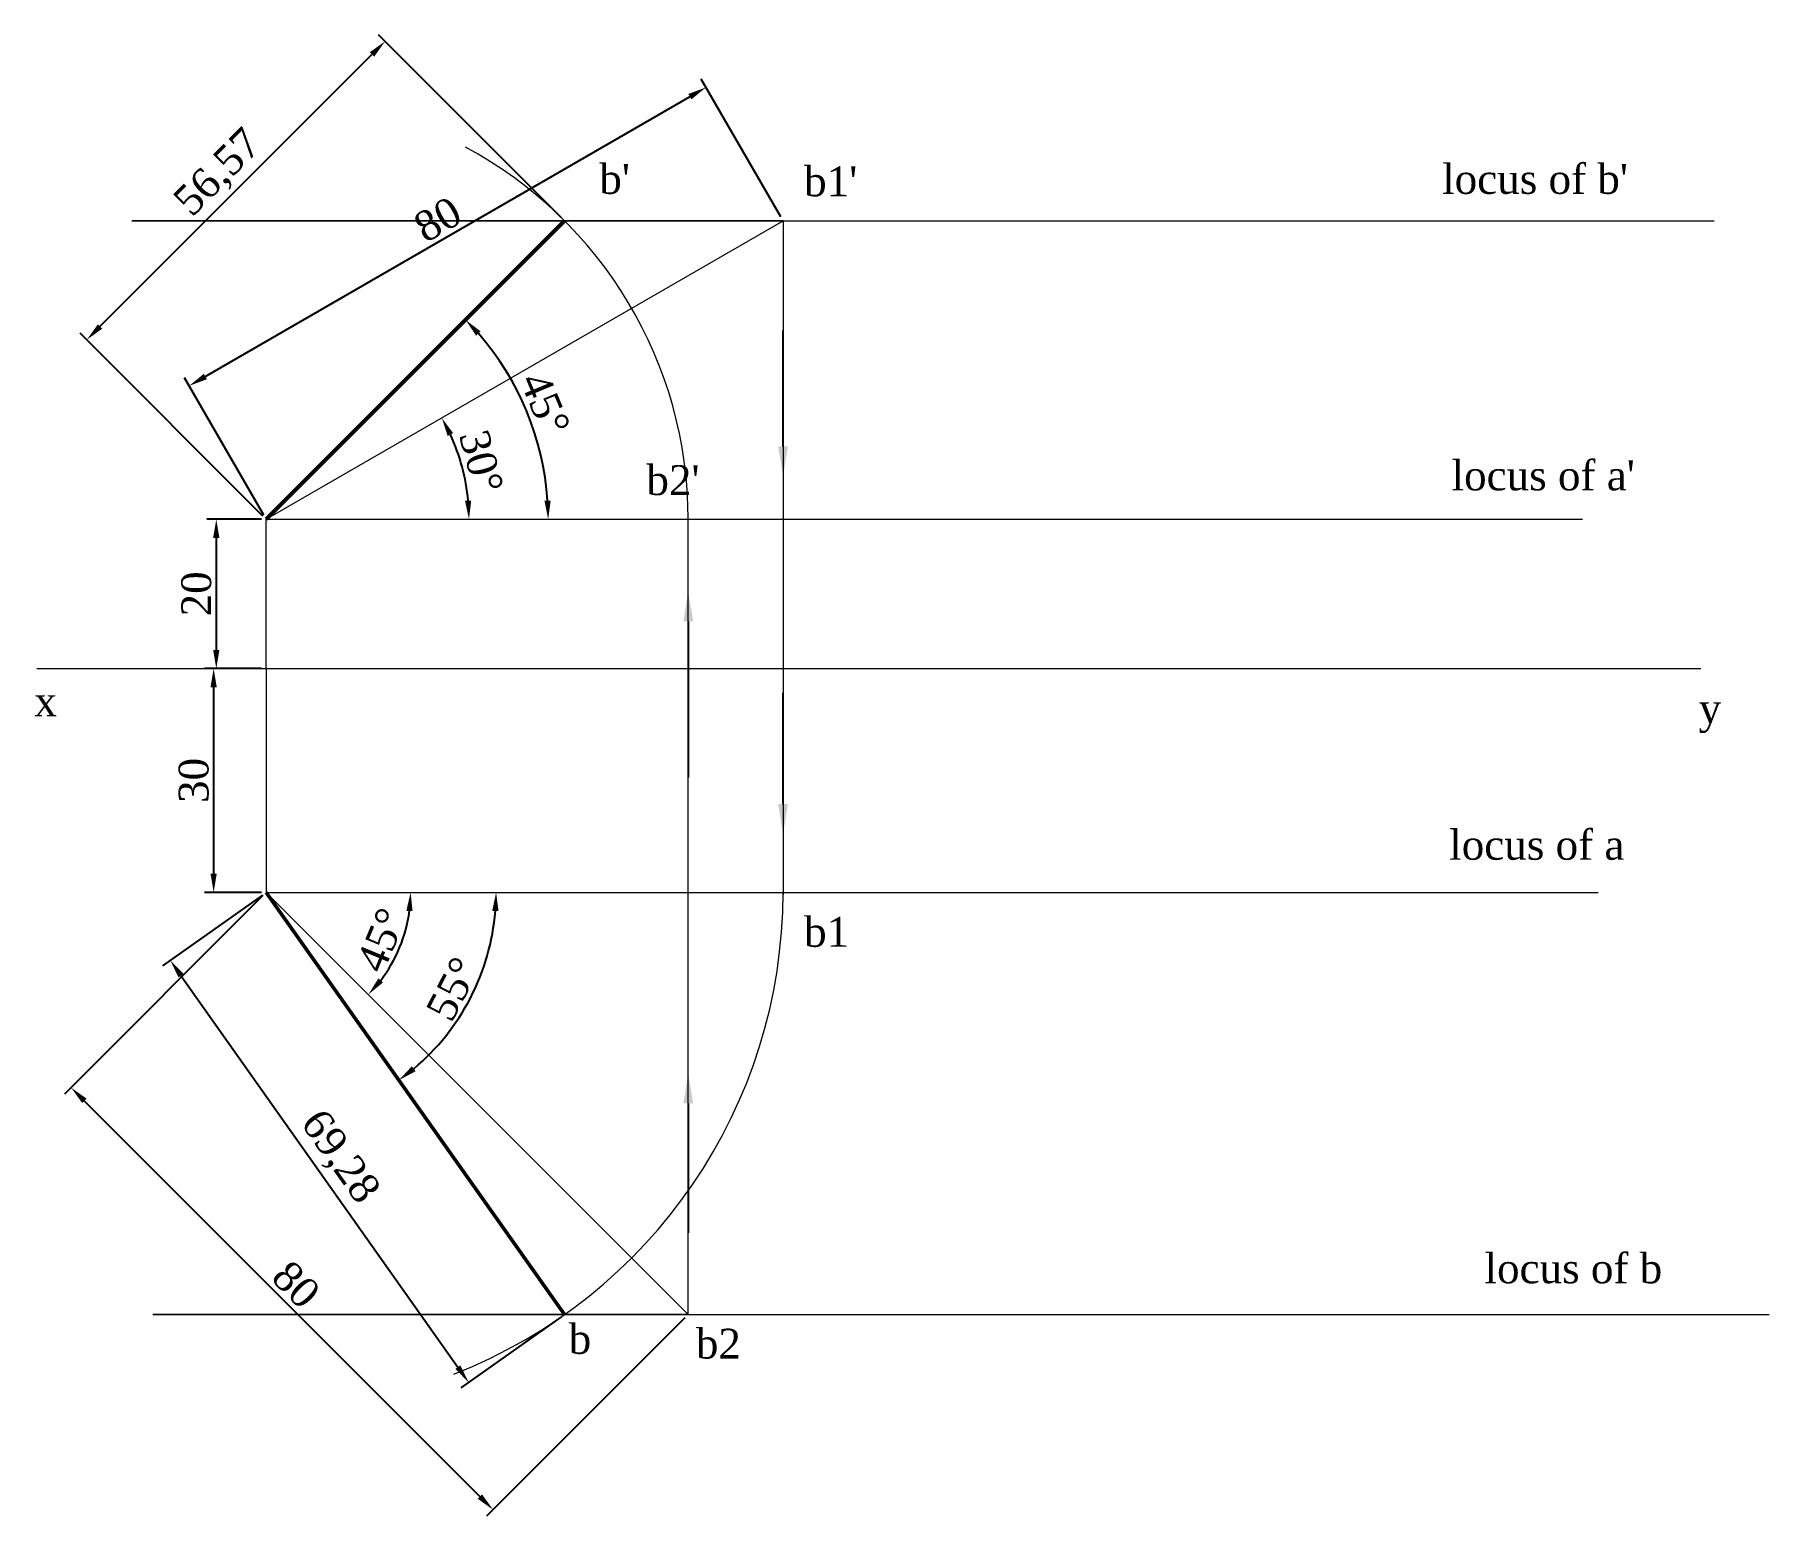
# Paper-space layout 'Layout8' of a CAD drawing. Header units: millimetres. Extents: x 36 to 269, y -25 to 174.
import ezdxf
from ezdxf import colors
from ezdxf.entities.mleader import LeaderData, LeaderLine
from ezdxf.math import Vec2, Vec3

# ---------------------------------------------------------------- set-up
doc = ezdxf.new("R2010")
doc.units = ezdxf.units.MM
for name, color, linetype, lineweight in [('PROJECTION LINE', 5, 'Continuous', 5), ('VISIBLE LINE', 250, 'Continuous', 50), ('XY LINE', 1, 'Continuous', 15)]:
    doc.layers.add(name, color=color, linetype=linetype, lineweight=lineweight)
doc.styles.get("Standard").update_dxf_attribs({"font": 'times.ttf', "height": 4})
doc.dimstyles.new('ISO-25', dxfattribs={"dimtxt": 4, "dimasz": 2.5, "dimexe": 1.25, "dimexo": 0.625, "dimtad": 1, "dimtoh": 1, "dimtxsty": 'Standard', "dimcen": 2.5, "dimadec": 0, "dimazin": 0, "dimtfac": 1, "dimtmove": 0, "dimatfit": 3, "dimfxl": 1, "dimarcsym": 0})

# ---------------------------------------------------------------- blocks, each defined once
blk = doc.blocks.new('*D35')
at = {"layer": 'Defpoints', "color": 0, "transparency": 16777216}
for p in [(136.52, 148.7), (93.99, 113.42), (67.24, 108.7), (67.24, 108.7), (243.69, 108.7)]:
    blk.add_point(p, dxfattribs=at)
at = {"layer": 'PROJECTION LINE', "color": 0, "lineweight": -2, "transparency": 16777216}
blk.add_arc((67.24, 108.7), 27.17, 5.2738, 24.7262, dxfattribs=at)
at = {"layer": 'PROJECTION LINE', "color": 0, "transparency": 16777216}
for points in [[(91.55, 119.87), (92.29, 120.25), (90.77, 122.28)], [(94.71, 111.21), (93.88, 111.18), (94.41, 108.7)]]:
    blk.add_solid(points, dxfattribs=at)
at = {"layer": 'PROJECTION LINE', "color": 0, "transparency": 16777216, "insert": (96.05, 116.42), "char_height": 4, "attachment_point": 5, "rotation": 285}
blk.add_mtext('30°', dxfattribs=at)
blk = doc.blocks.new('*D36')
at = {"layer": 'Defpoints', "color": 0, "transparency": 16777216}
for p in [(67.24, 58.7), (67.24, 58.7), (245.81, 58.7), (83.99, 49.02), (123.81, 2.13)]:
    blk.add_point(p, dxfattribs=at)
at = {"layer": 'PROJECTION LINE', "color": 0, "lineweight": -2, "transparency": 16777216}
blk.add_arc((67.24, 58.7), 19.35, 322.4076, 352.5924, dxfattribs=at)
at = {"layer": 'PROJECTION LINE', "color": 0, "transparency": 16777216}
for points in [[(86.01, 56.23), (86.84, 56.18), (86.59, 58.7)], [(82.88, 46.62), (82.26, 47.17), (80.92, 45.01)]]:
    blk.add_solid(points, dxfattribs=at)
at = {"layer": 'PROJECTION LINE', "color": 0, "transparency": 16777216, "insert": (82.66, 52.31), "char_height": 4, "attachment_point": 5, "rotation": 67.5}
blk.add_mtext('45°', dxfattribs=at)
blk = doc.blocks.new('*D37')
at = {"layer": 'Defpoints', "color": 0, "transparency": 16777216}
for p in [(107.24, 148.7), (103.74, 118.48), (67.24, 108.7), (67.24, 108.7), (243.69, 108.7)]:
    blk.add_point(p, dxfattribs=at)
at = {"layer": 'VISIBLE LINE', "color": 0, "lineweight": -2, "transparency": 16777216}
blk.add_arc((67.24, 108.7), 37.79, 3.7912, 41.2088, dxfattribs=at)
at = {"layer": 'VISIBLE LINE', "color": 0, "transparency": 16777216}
for points in [[(95.36, 133.31), (95.97, 133.88), (93.96, 135.42)], [(105.36, 111.21), (104.53, 111.18), (105.03, 108.7)]]:
    blk.add_solid(points, dxfattribs=at)
at = {"layer": 'VISIBLE LINE', "color": 0, "transparency": 16777216, "insert": (104.61, 124.18), "char_height": 4, "attachment_point": 5, "rotation": 292.5}
blk.add_mtext('45°', dxfattribs=at)
blk = doc.blocks.new('*D38')
at = {"layer": 'Defpoints', "color": 0, "transparency": 16777216}
for p in [(67.24, 58.7), (67.24, 58.7), (245.81, 58.7), (92.01, 40.37), (107.24, 2.13)]:
    blk.add_point(p, dxfattribs=at)
at = {"layer": 'VISIBLE LINE', "color": 0, "lineweight": -2, "transparency": 16777216}
blk.add_arc((67.24, 58.7), 30.81, 309.9141, 355.3503, dxfattribs=at)
at = {"layer": 'VISIBLE LINE', "color": 0, "transparency": 16777216}
for points in [[(97.53, 56.22), (98.37, 56.18), (98.05, 58.7)], [(87.26, 34.73), (86.75, 35.39), (85.03, 33.54)]]:
    blk.add_solid(points, dxfattribs=at)
at = {"layer": 'VISIBLE LINE', "color": 0, "transparency": 16777216, "insert": (92.24, 45.75), "char_height": 4, "attachment_point": 5, "rotation": 62.6322}
blk.add_mtext('55°', dxfattribs=at)
blk = doc.blocks.new('*D39')
at = {"layer": 'Defpoints', "color": 0, "transparency": 16777216}
for p in [(83.17, 172.76), (107.24, 148.7), (67.24, 108.7)]:
    blk.add_point(p, dxfattribs=at)
at = {"layer": 'VISIBLE LINE', "color": 0, "lineweight": -2, "transparency": 16777216}
for p, q in [((106.79, 149.14), (82.29, 173.65)), ((44.94, 134.53), (81.4, 170.99)), ((66.79, 109.14), (42.29, 133.65))]:
    blk.add_line(p, q, dxfattribs=at)
at = {"layer": 'VISIBLE LINE', "color": 0, "transparency": 16777216}
for points in [[(81.11, 171.29), (81.7, 170.7), (83.17, 172.76)], [(44.65, 134.82), (45.23, 134.24), (43.17, 132.76)]]:
    blk.add_solid(points, dxfattribs=at)
at = {"layer": 'VISIBLE LINE', "color": 0, "transparency": 16777216, "insert": (60.97, 154.97), "char_height": 4, "attachment_point": 5, "rotation": 45}
blk.add_mtext('56,57', dxfattribs=at)
blk = doc.blocks.new('*D40')
at = {"layer": 'Defpoints', "color": 0, "transparency": 16777216}
for p in [(136.52, 148.7), (56.91, 126.59), (67.24, 108.7)]:
    blk.add_point(p, dxfattribs=at)
at = {"layer": 'VISIBLE LINE', "color": 0, "lineweight": -2, "transparency": 16777216}
for p, q in [((136.21, 149.24), (125.56, 167.67)), ((124.02, 165.34), (59.07, 127.84)), ((66.92, 109.24), (56.28, 127.67))]:
    blk.add_line(p, q, dxfattribs=at)
at = {"layer": 'VISIBLE LINE', "color": 0, "transparency": 16777216}
for points in [[(123.82, 165.7), (124.23, 164.98), (126.19, 166.59)], [(58.86, 128.2), (59.28, 127.48), (56.91, 126.59)]]:
    blk.add_solid(points, dxfattribs=at)
at = {"layer": 'VISIBLE LINE', "color": 0, "transparency": 16777216, "insert": (90.22, 148.89), "char_height": 4, "attachment_point": 5, "rotation": 30}
blk.add_mtext('80', dxfattribs=at)
blk = doc.blocks.new('*D41')
at = {"layer": 'Defpoints', "color": 0, "transparency": 16777216}
for p in [(67.24, 58.7), (107.24, 2.13), (94.36, -6.97)]:
    blk.add_point(p, dxfattribs=at)
at = {"layer": 'VISIBLE LINE', "color": 0, "lineweight": -2, "transparency": 16777216}
for p, q in [((66.73, 58.34), (53.34, 48.87)), ((55.8, 47.55), (92.92, -4.93)), ((106.73, 1.77), (93.34, -7.7))]:
    blk.add_line(p, q, dxfattribs=at)
at = {"layer": 'VISIBLE LINE', "color": 0, "transparency": 16777216}
for points in [[(56.15, 47.79), (55.46, 47.31), (54.36, 49.59)], [(93.26, -4.69), (92.58, -5.17), (94.36, -6.97)]]:
    blk.add_solid(points, dxfattribs=at)
at = {"layer": 'VISIBLE LINE', "color": 0, "transparency": 16777216, "insert": (76.91, 23.11), "char_height": 4, "attachment_point": 5, "rotation": 305.2644}
blk.add_mtext('69,28', dxfattribs=at)
blk = doc.blocks.new('*D42')
at = {"layer": 'Defpoints', "color": 0, "transparency": 16777216}
for p in [(67.24, 58.7), (123.81, 2.13), (97.64, -24.04)]:
    blk.add_point(p, dxfattribs=at)
at = {"layer": 'VISIBLE LINE', "color": 0, "lineweight": -2, "transparency": 16777216}
for p, q in [((66.79, 58.26), (40.18, 31.65)), ((42.84, 30.76), (95.87, -22.27)), ((123.36, 1.69), (96.75, -24.92))]:
    blk.add_line(p, q, dxfattribs=at)
at = {"layer": 'VISIBLE LINE', "color": 0, "transparency": 16777216}
for points in [[(43.13, 31.06), (42.54, 30.47), (41.07, 32.53)], [(96.16, -21.98), (95.57, -22.57), (97.64, -24.04)]]:
    blk.add_solid(points, dxfattribs=at)
at = {"layer": 'VISIBLE LINE', "color": 0, "transparency": 16777216, "insert": (71.23, 6.13), "char_height": 4, "attachment_point": 5, "rotation": 315}
blk.add_mtext('80', dxfattribs=at)
blk = doc.blocks.new('*D43')
at = {"layer": 'Defpoints', "color": 0, "transparency": 16777216}
for p in [(67.24, 108.7), (60.53, 88.7), (67.24, 88.7)]:
    blk.add_point(p, dxfattribs=at)
at = {"layer": 'PROJECTION LINE', "color": 0, "lineweight": -2, "transparency": 16777216}
for p, q in [((66.61, 108.7), (59.28, 108.7)), ((60.53, 106.2), (60.53, 91.2)), ((66.61, 88.7), (59.28, 88.7))]:
    blk.add_line(p, q, dxfattribs=at)
at = {"layer": 'PROJECTION LINE', "color": 0, "transparency": 16777216}
for points in [[(60.11, 106.2), (60.95, 106.2), (60.53, 108.7)], [(60.11, 91.2), (60.95, 91.2), (60.53, 88.7)]]:
    blk.add_solid(points, dxfattribs=at)
at = {"layer": 'PROJECTION LINE', "color": 0, "transparency": 16777216, "insert": (57.87, 98.7), "char_height": 4, "attachment_point": 5, "rotation": 90}
blk.add_mtext('20', dxfattribs=at)
blk = doc.blocks.new('*D44')
at = {"layer": 'Defpoints', "color": 0, "transparency": 16777216}
for p in [(67.24, 88.7), (60.18, 58.7), (67.24, 58.7)]:
    blk.add_point(p, dxfattribs=at)
at = {"layer": 'PROJECTION LINE', "color": 0, "lineweight": -2, "transparency": 16777216}
for p, q in [((66.61, 88.7), (58.93, 88.7)), ((60.18, 86.2), (60.18, 61.2)), ((66.61, 58.7), (58.93, 58.7))]:
    blk.add_line(p, q, dxfattribs=at)
at = {"layer": 'PROJECTION LINE', "color": 0, "transparency": 16777216}
for points in [[(59.76, 86.2), (60.59, 86.2), (60.18, 88.7)], [(59.76, 61.2), (60.59, 61.2), (60.18, 58.7)]]:
    blk.add_solid(points, dxfattribs=at)
at = {"layer": 'PROJECTION LINE', "color": 0, "transparency": 16777216, "insert": (57.52, 73.7), "char_height": 4, "attachment_point": 5, "rotation": 90}
blk.add_mtext('30', dxfattribs=at)

psp = doc.layouts.new('Layout8')

# ---------------------------------------------------------------- linework, layer by layer
at = {"layer": 'PROJECTION LINE'}
for p, q in [((136.519, 148.698), (49.221, 148.698)), ((49.221, 148.698), (261.333, 148.698)), ((67.237, 108.698), (136.519, 148.698)), ((136.519, 148.698), (136.519, 58.698)), ((123.805, 109.899), (123.805, 109.899)), ((67.237, 88.698), (67.237, 108.698)), ((67.237, 108.698), (243.688, 108.698)), ((123.805, 2.129), (123.805, 108.698)), ((67.237, 88.698), (67.237, 58.698)), ((67.237, 58.698), (245.807, 58.698)), ((67.237, 58.698), (123.805, 2.129)), ((136.519, 58.698), (136.519, 58.398)), ((123.805, 2.129), (52.043, 2.129)), ((52.043, 2.129), (268.746, 2.129))]:
    psp.add_line(p, q, dxfattribs=at)
for centre, radius, start, end in [((67.237, 108.698), 56.569, 0, 61.84285), ((67.237, 58.698), 69.282, 291.2939, 360)]:
    psp.add_arc(centre, radius, start, end, dxfattribs=at)
at = {"layer": 'VISIBLE LINE'}
for p, q in [((67.237, 108.698), (107.237, 148.698)), ((67.237, 58.698), (107.237, 2.129))]:
    psp.add_line(p, q, dxfattribs=at)
at = {"layer": 'XY LINE'}
psp.add_line((36.494, 88.698), (259.585, 88.698), dxfattribs=at)

# ---------------------------------------------------------------- texts
at = {"layer": 'VISIBLE LINE'}
for s, p in [("b'", (111.886, 152.313)), ("b1'", (139.346, 151.997)), ("locus of b'", (224.884, 152.313)), ("locus of a'", (226.147, 112.58)), ("b2'", (118.198, 111.949)), ('locus of a', (225.831, 63.071)), ('b1', (139.346, 51.404)), ('locus of b', (230.566, 6.31)), ('b', (107.782, -3.15)), ('b2', (124.827, -3.781))]:
    psp.add_text(s, height=4, dxfattribs=at).set_placement(p)
at = {"layer": 'XY LINE'}
for s, p in [('x', (36.132, 82.307)), ('y', (259.289, 81.361))]:
    psp.add_text(s, height=4, dxfattribs=at).set_placement(p)

# ---------------------------------------------------------------- dimensions: what is measured, and where the dimension line sits
at = {"layer": 'PROJECTION LINE'}
for base, line1, line2, picture, middle in [((93.994, 113.416), ((67.237, 108.698), (136.519, 148.698)), ((67.237, 108.698), (243.688, 108.698)), '*D35', (96.05, 116.418)), ((83.994, 49.022), ((67.237, 58.698), (245.807, 58.698)), ((67.237, 58.698), (123.805, 2.129)), '*D36', (82.657, 52.31))]:
    dim = psp.add_angular_dim_2l(base=base, line1=line1, line2=line2, dimstyle='ISO-25', dxfattribs=at)
    dim.commit()
    dim.dimension.update_dxf_attribs({"geometry": picture, "text_midpoint": middle})
for p1, p2, distance, picture, middle in [((67.237, 108.698), (67.237, 88.698), -6.705, '*D43', (57.871, 98.698)), ((67.237, 88.698), (67.237, 58.698), -7.061, '*D44', (57.516, 73.698))]:
    dim = psp.add_aligned_dim(p1=p1, p2=p2, distance=distance, dimstyle='ISO-25', dxfattribs=at)
    dim.commit()
    dim.dimension.update_dxf_attribs({"geometry": picture, "text_midpoint": middle})
at = {"layer": 'VISIBLE LINE'}
for p1, p2, distance, picture, middle in [((67.237, 108.698), (107.237, 148.698), 34.033, '*D39', (60.968, 154.966)), ((136.519, 148.698), (67.237, 108.698), -20.659, '*D40', (90.218, 148.892)), ((67.237, 58.698), (123.805, 2.129), -37.007, '*D42', (71.233, 6.126)), ((67.237, 58.698), (107.237, 2.129), -15.769, '*D41', (76.906, 23.109))]:
    dim = psp.add_aligned_dim(p1=p1, p2=p2, distance=distance, dimstyle='ISO-25', dxfattribs=at)
    dim.commit()
    dim.dimension.update_dxf_attribs({"geometry": picture, "text_midpoint": middle})
for base, line1, line2, picture, middle in [((103.738, 118.478), ((67.237, 108.698), (243.688, 108.698)), ((67.237, 108.698), (107.237, 148.698)), '*D37', (104.606, 124.177)), ((92.01, 40.372), ((67.237, 58.698), (107.237, 2.129)), ((67.237, 58.698), (245.807, 58.698)), '*D38', (92.24, 45.755))]:
    dim = psp.add_angular_dim_2l(base=base, line1=line1, line2=line2, dimstyle='ISO-25', dxfattribs=at)
    dim.commit()
    dim.dimension.update_dxf_attribs({"geometry": picture, "text_midpoint": middle})

# ---------------------------------------------------------------- leaders
at = {"layer": 'PROJECTION LINE'}
ml = psp.add_multileader_mtext('Standard', dxfattribs=at)
ml.set_content('')
ml.set_leader_properties()
ml.build(insert=Vec2(0, 0))
ml.multileader.update_dxf_attribs({"has_dogleg": 0})
ctx = ml.context
ctx.base_point, ctx.plane_origin = Vec3(152.532, 134.023), Vec3(136.519, 114.472)
notes = []
notes.append((ctx, [(0, (1, 1, 0), (144.519, 134.023), (-1, 0), 8, [(0, [(136.519, 114.472)], 0, [])])]))
ctx.mtext, ml.multileader.dxf.content_type = None, 0
ml = psp.add_multileader_mtext('Standard', dxfattribs=at)
ml.set_content('')
ml.set_leader_properties()
ml.build(insert=Vec2(0, 0))
ml.multileader.update_dxf_attribs({"has_dogleg": 0})
ctx = ml.context
ctx.base_point, ctx.plane_origin = Vec3(138.783, 74.108), Vec3(123.805, 99.02)
notes.append((ctx, [(0, (1, 1, 0), (131.805, 74.108), (-1, 0), 8, [(0, [(123.805, 99.02)], 0, [])])]))
ctx.mtext, ml.multileader.dxf.content_type = None, 0
ml = psp.add_multileader_mtext('Standard', dxfattribs=at)
ml.set_content('')
ml.set_leader_properties()
ml.build(insert=Vec2(0, 0))
ml.multileader.update_dxf_attribs({"has_dogleg": 0})
ctx = ml.context
ctx.base_point, ctx.plane_origin = Vec3(152.216, 85.46), Vec3(136.519, 66.54)
notes.append((ctx, [(0, (1, 1, 0), (144.519, 85.46), (-1, 0), 8, [(0, [(136.519, 66.54)], 0, [])])]))
ctx.mtext, ml.multileader.dxf.content_type = None, 0
ml = psp.add_multileader_mtext('Standard', dxfattribs=at)
ml.set_content('')
ml.set_leader_properties()
ml.build(insert=Vec2(0, 0))
ml.multileader.update_dxf_attribs({"has_dogleg": 0})
ctx = ml.context
ctx.base_point, ctx.plane_origin = Vec3(123.363, 13.064), Vec3(123.805, 34.402)
notes.append((ctx, [(0, (1, 1, 0), (115.805, 13.064), (1, 0), 8, [(0, [(123.805, 34.402)], 0, [])])]))
ctx.mtext, ml.multileader.dxf.content_type = None, 0
for ctx, leaders in notes:
    for number, flags, end, landing, length, lines in leaders:
        leader = LeaderData()
        leader.index, (leader.has_last_leader_line, leader.has_dogleg_vector, leader.attachment_direction) = number, flags
        leader.last_leader_point, leader.dogleg_vector, leader.dogleg_length = Vec3(end), Vec3(landing), length
        for number, points, colour, breaks in lines:
            line = LeaderLine()
            line.index, line.vertices, line.color, line.breaks = number, Vec3.list(points), colors.encode_raw_color(colour), breaks
            leader.lines.append(line)
        ctx.leaders.append(leader)

doc.saveas('drawing.dxf')
